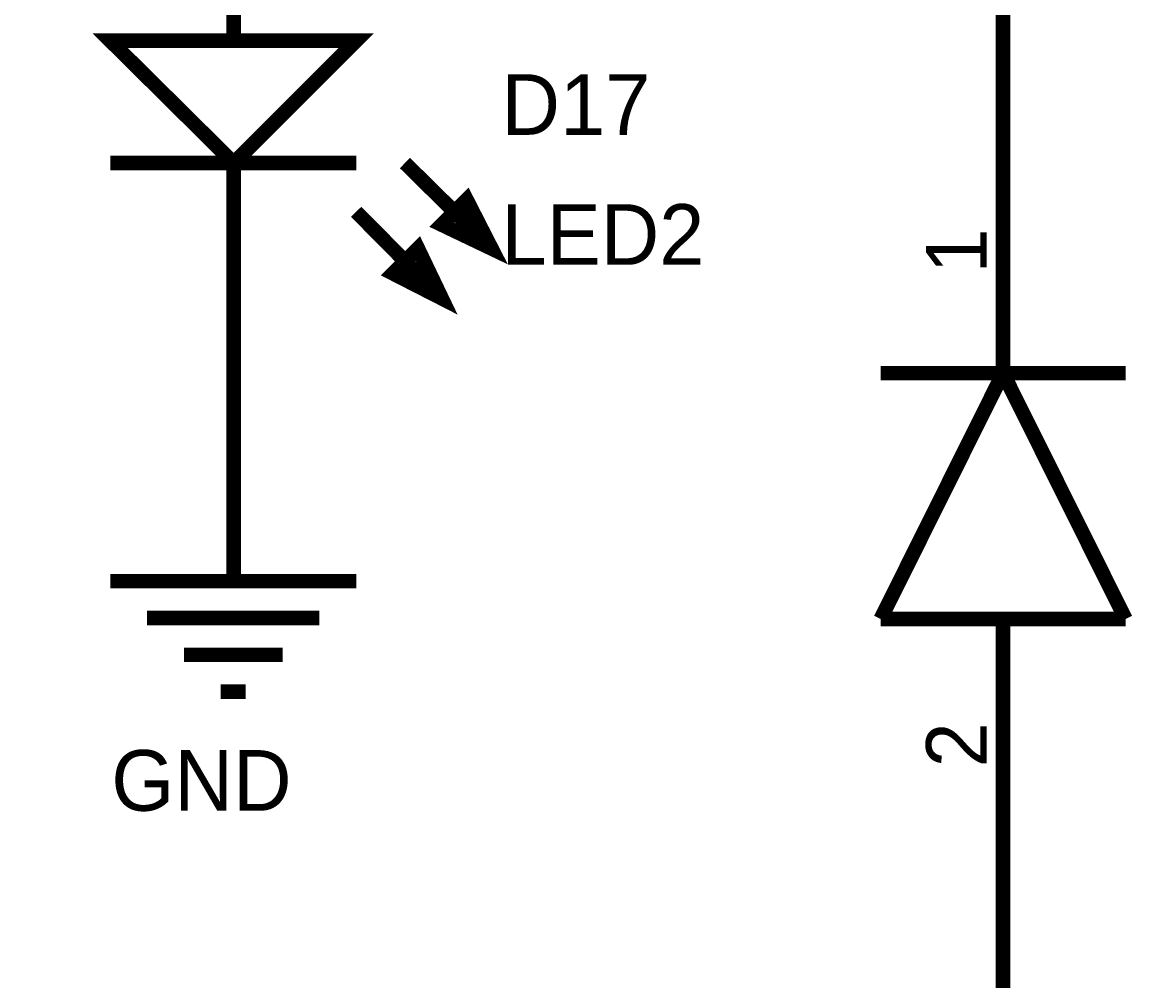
# Model space of a CAD drawing. Header units: millimetres. Extents: x 0 to 800, y 0 to 567.
# Drawn here: x 184.88 to 207.84, y 99.16 to 118.98 of the extents above; entities that cross this region are included whole.
import ezdxf

# ---------------------------------------------------------------- set-up
doc = ezdxf.new("R2010")
doc.units = ezdxf.units.MM
doc.layers.add('Sheet', color=255, linetype='Continuous')

msp = doc.modelspace()

# ---------------------------------------------------------------- linework, layer by layer
at = {"layer": 'Sheet', "const_width": 0.3}
for points in [[(189.251, 118.601), (189.251, 123.686)], [(205.154, 116.81), (205.154, 119.878), (205.154, 119.945)], [(205.154, 111.725), (205.154, 116.81)], [(191.782, 116.07), (186.697, 116.07)], [(189.251, 116.07), (189.251, 110.986)], [(192.79, 116.07), (194.582, 114.301)], [(191.782, 115.062), (193.552, 113.271)], [(205.154, 111.725), (205.154, 112.487)], [(202.623, 111.725), (207.686, 111.725)], [(202.623, 106.641), (205.154, 111.725)], [(207.686, 106.641), (205.154, 111.725)], [(189.251, 110.986), (189.251, 109.978)], [(189.251, 109.978), (189.251, 107.424)], [(186.697, 107.424), (191.782, 107.424)], [(187.459, 106.663), (191.021, 106.663)], [(202.623, 106.641), (207.686, 106.641)], [(205.154, 106.641), (205.154, 101.578)], [(205.154, 106.641), (205.154, 105.879)], [(188.221, 105.901), (190.259, 105.901)], [(188.982, 105.14), (189.497, 105.14)], [(176.483, 76.649), (176.483, 79.426), (176.483, 79.426), (186.182, 79.426), (205.154, 79.426), (205.154, 101.578)]]:
    msp.add_lwpolyline(points, dxfattribs=at)
at = {"layer": 'Sheet'}
for points, const_width in [([(186.697, 118.601), (189.251, 116.07), (191.782, 118.601), (186.697, 118.601)], 0.3), ([(186.697, 118.601), (189.251, 116.07), (191.782, 118.601), (186.697, 118.601)], 0.0991), ([(194.582, 114.301), (194.067, 115.309), (193.552, 114.794), (194.582, 114.301)], 0.3), ([(194.582, 114.301), (194.067, 115.309), (193.552, 114.794), (194.582, 114.301)], 0.0991), ([(193.552, 113.271), (193.059, 114.301), (192.544, 113.786), (193.552, 113.271)], 0.3), ([(193.552, 113.271), (193.059, 114.301), (192.544, 113.786), (193.552, 113.271)], 0.0991)]:
    msp.add_lwpolyline(points, close=True, dxfattribs=dict(at, const_width=const_width))

# ---------------------------------------------------------------- texts
for s, p in [('D17', (194.784, 116.653)), ('LED2', (194.784, 113.965)), ('GND', (186.72, 102.676))]:
    msp.add_text(s, height=1.2543, dxfattribs=at).set_placement(p)
for s, p in [('1', (204.818, 113.786)), ('2', (204.818, 103.572))]:
    msp.add_text(s, height=1.254, rotation=90, dxfattribs=at).set_placement(p)

doc.saveas('drawing.dxf')
